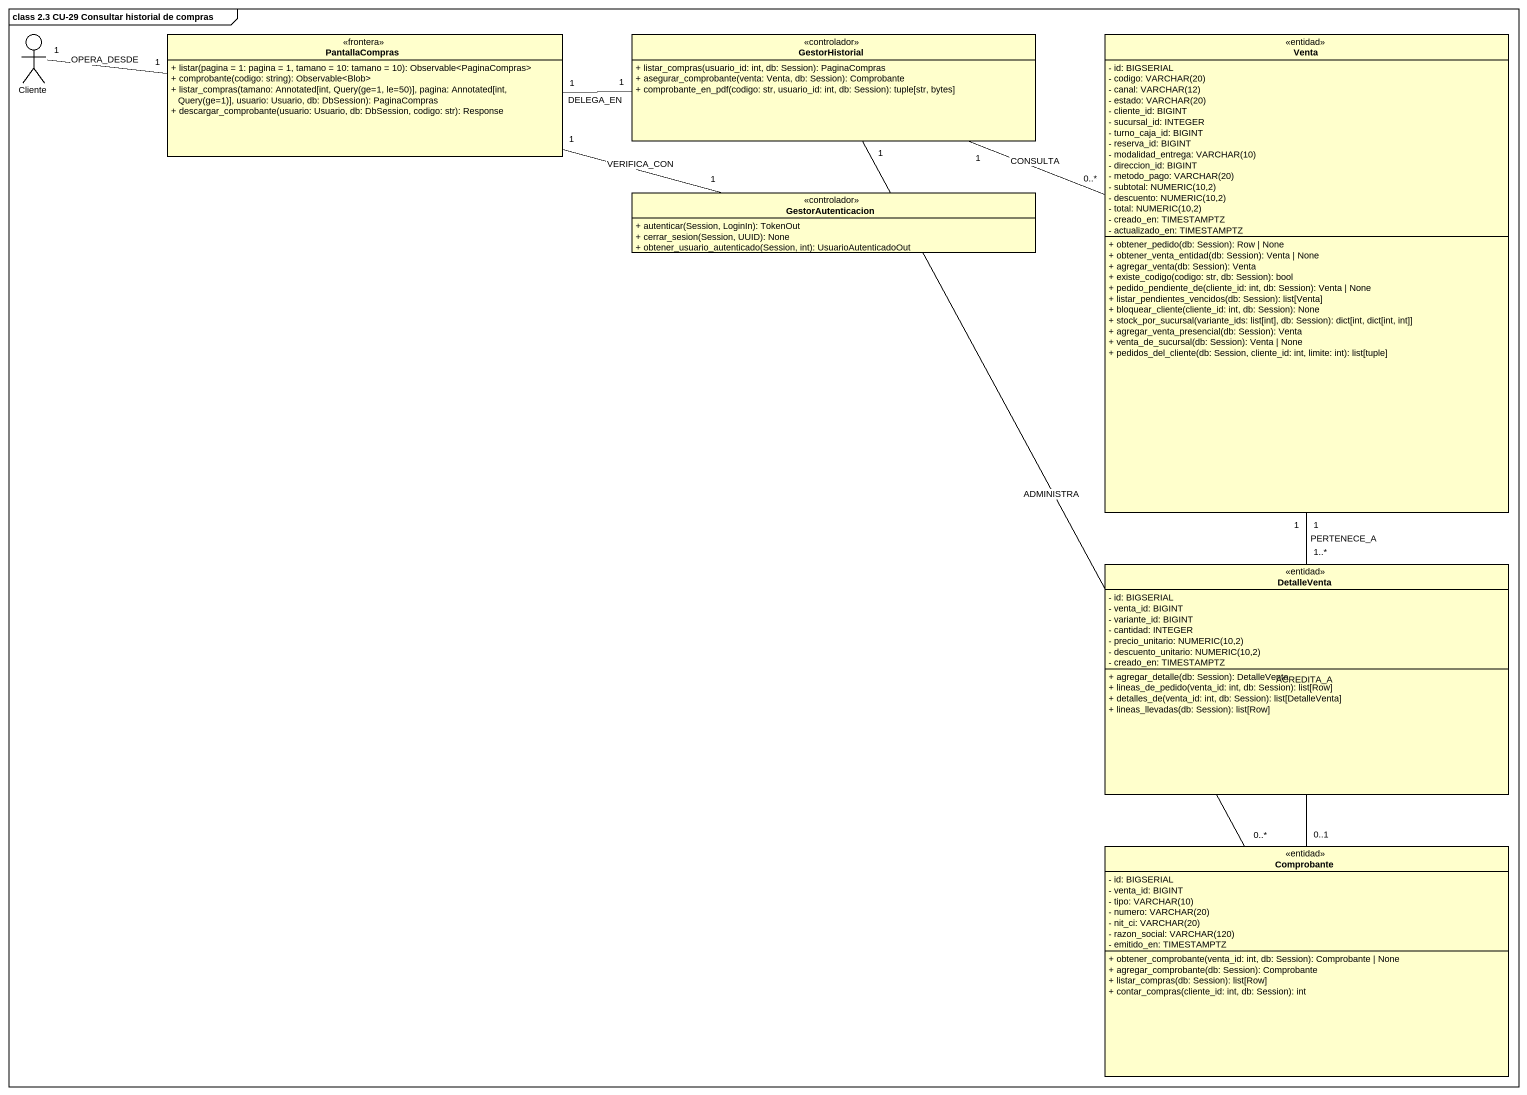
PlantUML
@startuml
mainframe class 2.3 CU-29 Consultar historial de compras
allowmixing
hide circle
hide empty members
skinparam classAttributeIconSize 0
actor Cliente
class PantallaCompras <<frontera>> {
  + listar(pagina = 1: pagina = 1, tamano = 10: tamano = 10): Observable<PaginaCompras>
  + comprobante(codigo: string): Observable<Blob>
  + listar_compras(tamano: Annotated[int, Query(ge=1, le=50)], pagina: Annotated[int, Query(ge=1)], usuario: Usuario, db: DbSession): PaginaCompras
  + descargar_comprobante(usuario: Usuario, db: DbSession, codigo: str): Response
}
class GestorHistorial <<controlador>> {
  + listar_compras(usuario_id: int, db: Session): PaginaCompras
  + asegurar_comprobante(venta: Venta, db: Session): Comprobante
  + comprobante_en_pdf(codigo: str, usuario_id: int, db: Session): tuple[str, bytes]
}
class Venta <<entidad>> {
  - id: BIGSERIAL
  {field} - codigo: VARCHAR(20)
  {field} - canal: VARCHAR(12)
  {field} - estado: VARCHAR(20)
  - cliente_id: BIGINT
  - sucursal_id: INTEGER
  - turno_caja_id: BIGINT
  - reserva_id: BIGINT
  {field} - modalidad_entrega: VARCHAR(10)
  - direccion_id: BIGINT
  {field} - metodo_pago: VARCHAR(20)
  {field} - subtotal: NUMERIC(10,2)
  {field} - descuento: NUMERIC(10,2)
  {field} - total: NUMERIC(10,2)
  - creado_en: TIMESTAMPTZ
  - actualizado_en: TIMESTAMPTZ
  + obtener_pedido(db: Session): Row | None
  + obtener_venta_entidad(db: Session): Venta | None
  + agregar_venta(db: Session): Venta
  + existe_codigo(codigo: str, db: Session): bool
  + pedido_pendiente_de(cliente_id: int, db: Session): Venta | None
  + listar_pendientes_vencidos(db: Session): list[Venta]
  + bloquear_cliente(cliente_id: int, db: Session): None
  + stock_por_sucursal(variante_ids: list[int], db: Session): dict[int, dict[int, int]]
  + agregar_venta_presencial(db: Session): Venta
  + venta_de_sucursal(db: Session): Venta | None
  + pedidos_del_cliente(db: Session, cliente_id: int, limite: int): list[tuple]
}
class GestorAutenticacion <<controlador>> {
  + autenticar(Session, LoginIn): TokenOut
  + cerrar_sesion(Session, UUID): None
  + obtener_usuario_autenticado(Session, int): UsuarioAutenticadoOut
}
class DetalleVenta <<entidad>> {
  - id: BIGSERIAL
  - venta_id: BIGINT
  - variante_id: BIGINT
  - cantidad: INTEGER
  {field} - precio_unitario: NUMERIC(10,2)
  {field} - descuento_unitario: NUMERIC(10,2)
  - creado_en: TIMESTAMPTZ
  + agregar_detalle(db: Session): DetalleVenta
  + lineas_de_pedido(venta_id: int, db: Session): list[Row]
  + detalles_de(venta_id: int, db: Session): list[DetalleVenta]
  + lineas_llevadas(db: Session): list[Row]
}
class Comprobante <<entidad>> {
  - id: BIGSERIAL
  - venta_id: BIGINT
  {field} - tipo: VARCHAR(10)
  {field} - numero: VARCHAR(20)
  {field} - nit_ci: VARCHAR(20)
  {field} - razon_social: VARCHAR(120)
  - emitido_en: TIMESTAMPTZ
  + obtener_comprobante(venta_id: int, db: Session): Comprobante | None
  + agregar_comprobante(db: Session): Comprobante
  + listar_compras(db: Session): list[Row]
  + contar_compras(cliente_id: int, db: Session): int
}
Cliente "1" -right- "1" PantallaCompras : OPERA_DESDE
PantallaCompras "1" -right- "1" GestorHistorial : DELEGA_EN
PantallaCompras "1" -right- "1" GestorAutenticacion : VERIFICA_CON
GestorHistorial "1" -right- "0..*" Venta : CONSULTA
GestorHistorial "1" -- "0..*" Comprobante : ADMINISTRA
DetalleVenta "1..*" -up- "1" Venta : PERTENECE_A
Comprobante "0..1" -up- "1" Venta : ACREDITA_A
@enduml
